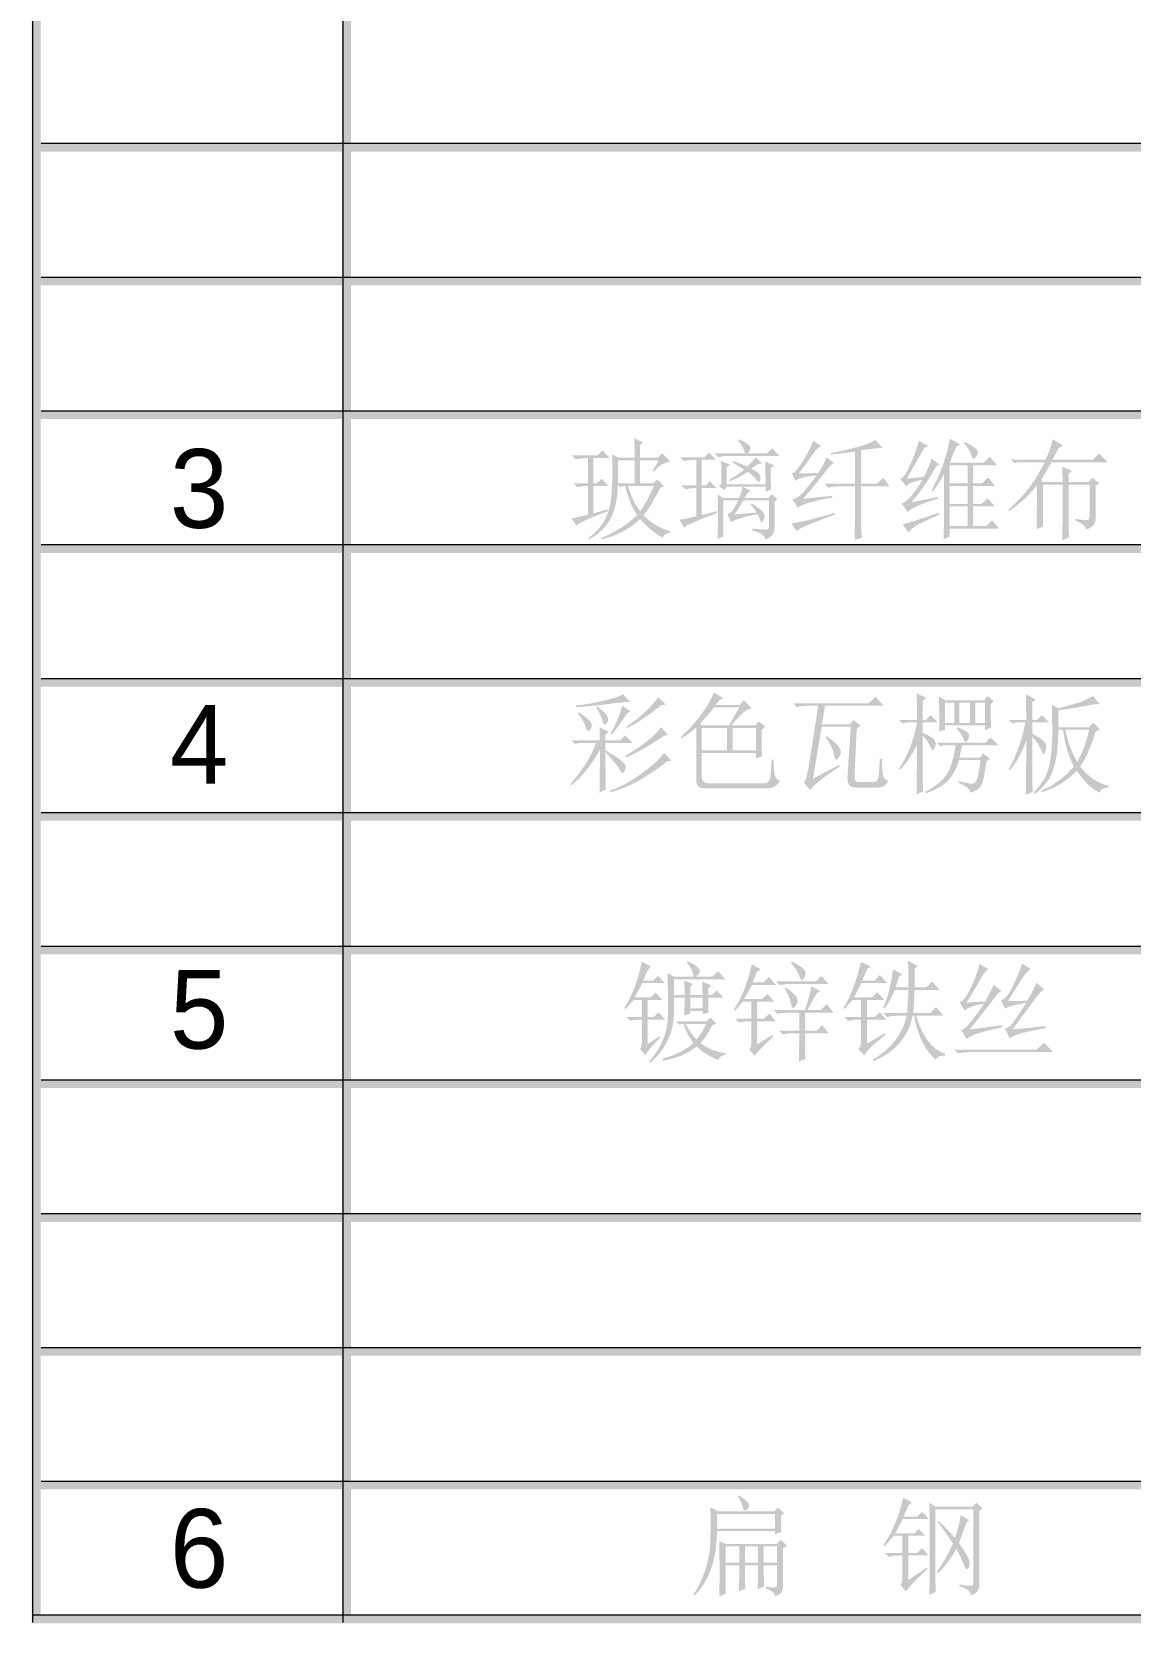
# Model space of a CAD drawing. Header units: millimetres. Extents: x 0 to 169, y 13 to 258.
# Drawn here: x 0 to 42.4, y 12.7 to 74.1 of the extents above; entities that cross this region are included whole.
import ezdxf

# ---------------------------------------------------------------- set-up
doc = ezdxf.new("R2010")
doc.units = ezdxf.units.MM

msp = doc.modelspace()

# ---------------------------------------------------------------- hatches: boundary and pattern name
h = msp.add_hatch(color=0)
h.dxf.hatch_style = 2
h.paths.add_polyline_path([(0, 12.706615), (0.338667, 12.706615), (0.338667, 258.105892), (0, 258.105892)])
h = msp.add_hatch(color=0)
h.dxf.hatch_style = 2
h.paths.add_polyline_path([(0, 12.706615), (0.338667, 12.706615), (0.338667, 214.491976), (0, 214.491976)])
h = msp.add_hatch(color=0)
h.dxf.hatch_style = 2
h.paths.add_polyline_path([(11.9888, 12.706615), (12.327467, 12.706615), (12.327467, 214.153309), (11.9888, 214.153309)])
h = msp.add_hatch(color=0)
h.dxf.hatch_style = 2
h.paths.add_polyline_path([(0.338667, 69.525003), (168.994667, 69.525003), (168.994667, 69.863677), (0.338667, 69.863677)])
h = msp.add_hatch(color=0)
h.dxf.hatch_style = 2
h.paths.add_polyline_path([(0.338667, 64.360337), (168.994667, 64.360337), (168.994667, 64.698989), (0.338667, 64.698989)])
h = msp.add_hatch(color=0)
h.dxf.hatch_style = 2
h.paths.add_polyline_path([(0.338667, 59.19567), (168.994667, 59.19567), (168.994667, 59.534344), (0.338667, 59.534344)])
h = msp.add_hatch(color=0)
h.paths.add_polyline_path([(21.499821, 54.598535), (21.722116, 54.778369), (21.909788, 54.970605), (22.063353, 55.175244), (22.183328, 55.392285), (22.275312, 55.632149), (22.344559, 55.905604), (22.391067, 56.213165), (22.414839, 56.555349), (22.425088, 56.905629), (22.430686, 57.236789), (22.431117, 57.548312), (22.425863, 57.839681), (22.657373, 57.707389), (23.285759, 57.707389), (23.284725, 57.958536), (23.281625, 58.166276), (23.276457, 58.330607), (23.269222, 58.45153), (23.616488, 58.302701), (23.500733, 58.186946), (23.500733, 57.707389), (24.178727, 57.707389), (24.360628, 57.872753), (24.658285, 57.558561), (24.377165, 57.464854), (24.305851, 57.42446), (24.224203, 57.360812), (24.132219, 57.273393), (24.029899, 57.161686), (23.98029, 57.194759), (24.228337, 57.60817), (23.500733, 57.60817), (23.500733, 56.715201), (24.013363, 56.715201), (24.162191, 56.86403), (24.426774, 56.599446), (24.277946, 56.5333), (24.095012, 56.188102), (23.926546, 55.896647), (23.772551, 55.658935), (23.633024, 55.474967), (23.884172, 55.256892), (24.14152, 55.082226), (24.40507, 54.950968), (24.674821, 54.863118), (24.674821, 54.813509), (24.574569, 54.794905), (24.488786, 54.755631), (24.417473, 54.695686), (24.360628, 54.615071), (24.114649, 54.777335), (23.889339, 54.949934), (23.684701, 55.132869), (23.500733, 55.326139), (23.172071, 55.060522), (22.81447, 54.842447), (22.42793, 54.671915), (22.012451, 54.548925), (21.995915, 54.598535), (22.411393, 54.790771), (22.781397, 55.003678), (23.105925, 55.237255), (23.384977, 55.491503), (23.250619, 55.70441), (23.128662, 55.962793), (23.019108, 56.26665), (22.921957, 56.615983), (22.855811, 56.615983), (22.740056, 56.566373), (22.640837, 56.665592), (22.618185, 56.294555), (22.567112, 55.958658), (22.488133, 55.657902), (22.381766, 55.392285), (22.239053, 55.15354), (22.050347, 54.933398), (21.815134, 54.73186), (21.532894, 54.548925)])
h.paths.add_polyline_path([(22.640837, 57.60817), (22.640837, 56.715201), (23.285759, 56.715201), (23.285759, 57.60817)])
h.paths.add_polyline_path([(23.500733, 55.640332), (23.633024, 55.831534), (23.765316, 56.057877), (23.897608, 56.31936), (24.029899, 56.615983), (23.021175, 56.615983), (23.131763, 56.306958), (23.248552, 56.041341), (23.371542, 55.819132)])
h.paths.add_polyline_path([(20.854899, 55.359212), (20.98099, 55.387117), (21.127751, 55.421224), (21.295183, 55.461531), (21.483285, 55.50804), (21.483285, 56.615983), (21.466748, 56.615983), (21.260043, 56.60358), (21.069873, 56.566373), (20.921045, 56.715201), (21.483285, 56.715201), (21.483285, 57.690852), (21.417139, 57.690852), (21.210433, 57.67845), (21.020264, 57.641243), (20.871436, 57.790071), (21.847087, 57.790071), (22.045524, 57.988509), (22.326644, 57.690852), (21.698259, 57.690852), (21.698259, 56.715201), (21.83055, 56.715201), (22.012451, 56.897102), (22.277035, 56.615983), (21.698259, 56.615983), (21.698259, 55.557649), (22.243962, 55.706477), (22.260498, 55.640332), (22.00625, 55.54473), (21.780941, 55.456363), (21.584571, 55.375231), (21.417139, 55.301334), (21.278646, 55.234672), (21.169092, 55.175244), (21.088477, 55.123051), (21.0368, 55.078092)])
h = msp.add_hatch(color=0)
h.paths.add_polyline_path([(25.881983, 55.491503), (26.460759, 55.640332), (26.477295, 55.574186), (25.894385, 55.346809), (25.303207, 55.094628), (25.203988, 54.99541), (25.022087, 55.309602), (25.381755, 55.375748), (25.667009, 55.441894), (25.667009, 56.5333), (25.650472, 56.5333), (25.443766, 56.520898), (25.253597, 56.483691), (25.104769, 56.632519), (25.667009, 56.632519), (25.667009, 57.624707), (25.584326, 57.624707), (25.377621, 57.612304), (25.187451, 57.575097), (25.038623, 57.723925), (25.981201, 57.723925), (26.163102, 57.905826), (26.427686, 57.624707), (25.881983, 57.624707), (25.881983, 56.632519), (26.030811, 56.632519), (26.196175, 56.797884), (26.444222, 56.5333), (25.881983, 56.5333)])
h.paths.add_polyline_path([(26.378076, 57.872753), (27.552165, 57.872753), (27.515991, 57.99781), (27.45708, 58.124934), (27.375432, 58.254126), (27.271045, 58.385384), (27.304118, 58.418457), (27.445798, 58.355411), (27.556988, 58.298567), (27.638206, 58.247924), (27.689969, 58.203483), (27.747157, 58.129069), (27.767139, 58.071191), (27.7382, 57.971972), (27.651384, 57.872753), (28.395524, 57.872753), (28.610498, 58.071191), (28.875082, 57.773535), (26.92378, 57.773535), (26.717074, 57.761132), (26.526905, 57.723925)])
h.paths.add_polyline_path([(27.138753, 55.50804), (27.998649, 55.590722), (27.899431, 55.735416), (27.767139, 55.904915), (27.816748, 55.937988), (27.980046, 55.830501), (28.106136, 55.73955), (28.19502, 55.665136), (28.246696, 55.607259), (28.296306, 55.516308), (28.312842, 55.441894), (28.30044, 55.359901), (28.263233, 55.282042), (28.221891, 55.227609), (28.197087, 55.210384), (28.168148, 55.22692), (28.147477, 55.27653), (28.031722, 55.524576), (27.831476, 55.483494), (27.652417, 55.442928), (27.494546, 55.402878), (27.357862, 55.363346), (27.242365, 55.32433), (27.148055, 55.285831), (27.074933, 55.247849), (27.022998, 55.210384), (26.87417, 55.50804), (27.039535, 55.629307), (27.086044, 55.683998), (27.142888, 55.773312), (27.210067, 55.896733), (27.287582, 56.053743), (26.708806, 56.053743), (26.708806, 54.664681), (26.493832, 54.565462), (26.506234, 55.06569), (26.510368, 55.541113), (26.509335, 55.761254), (26.506234, 55.958658), (26.501066, 56.133325), (26.493832, 56.285253), (26.708806, 56.152962), (27.320655, 56.152962), (27.415739, 56.384472), (27.469483, 56.58291), (26.857634, 56.58291), (26.741878, 56.450618), (26.543441, 56.615983), (26.64266, 56.698665), (26.641626, 57.001489), (26.638526, 57.248502), (26.633358, 57.439705), (26.626123, 57.575097), (26.973389, 57.442806), (26.841097, 57.32705), (26.841097, 56.682128), (28.345915, 56.682128), (28.344881, 56.978751), (28.341781, 57.223697), (28.336613, 57.416967), (28.329378, 57.558561), (28.676644, 57.409733), (28.544352, 57.293977), (28.545386, 57.026294), (28.548487, 56.802018), (28.553654, 56.62115), (28.560889, 56.483691), (28.345915, 56.384472), (28.345915, 56.58291), (27.469483, 56.58291), (27.783675, 56.417545), (27.651384, 56.351399), (27.535628, 56.152962), (28.46167, 56.152962), (28.577425, 56.30179), (28.808936, 56.103352), (28.693181, 56.004134), (28.693181, 54.978873), (28.671476, 54.84038), (28.606364, 54.722558), (28.497844, 54.625406), (28.345915, 54.548925), (28.295272, 54.663647), (28.192953, 54.759765), (28.038957, 54.83728), (27.833285, 54.896191), (27.833285, 54.962337), (28.04111, 54.947867), (28.20191, 54.937532), (28.316201, 54.931331), (28.3845, 54.929264), (28.424721, 54.937532), (28.454091, 54.962337), (28.472092, 55.003678), (28.478207, 55.061556), (28.478207, 56.053743), (27.486019, 56.053743), (27.31652, 55.751953)])
h.paths.add_polyline_path([(28.081332, 57.475878), (27.94904, 57.393196), (27.783675, 57.277441), (27.953174, 57.195448), (28.064795, 57.117589), (28.126807, 57.038351), (28.147477, 56.946712), (28.130941, 56.819932), (28.114405, 56.777902), (28.097868, 56.764811), (28.044125, 56.789615), (27.982113, 56.86403), (27.837419, 57.021126), (27.66792, 57.161686), (27.475684, 57.045931), (27.29585, 56.946712), (27.128418, 56.86403), (26.973389, 56.797884), (26.940316, 56.847493), (27.258643, 57.045931), (27.519092, 57.244368), (27.072608, 57.525488), (27.105681, 57.575097), (27.395069, 57.463476), (27.634847, 57.360123), (27.800212, 57.51722), (27.965576, 57.723925), (28.213623, 57.475878)])
h = msp.add_hatch(color=0)
h.paths.add_polyline_path([(32.595785, 58.385384), (32.860368, 58.087727), (32.707406, 58.079459), (32.513102, 58.054655), (32.033545, 57.988509), (32.033545, 56.698665), (32.645394, 56.698665), (32.893441, 56.930175), (33.141488, 56.599446), (32.033545, 56.599446), (32.033545, 55.160774), (32.041813, 54.87552), (32.066618, 54.615071), (31.785498, 54.532389), (31.789374, 54.680442), (31.792733, 54.860017), (31.795575, 55.071116), (31.797901, 55.313737), (31.799709, 55.58788), (31.801001, 55.893546), (31.801776, 56.230735), (31.802035, 56.599446), (31.173649, 56.599446), (30.966944, 56.587044), (30.776774, 56.549837), (30.627946, 56.698665), (31.802035, 56.698665), (31.802035, 57.938899), (31.60153, 57.913061), (31.380355, 57.885156), (31.138509, 57.855183), (30.875993, 57.823144), (30.875993, 57.88929), (31.40516, 57.989198), (31.934326, 58.126312), (32.174105, 58.201674), (32.364274, 58.270317), (32.504834, 58.331726)])
h.paths.add_polyline_path([(29.635759, 57.09554), (30.379899, 57.112076), (30.570069, 57.418001), (30.710628, 57.707389), (30.991748, 57.508951), (30.919401, 57.460376), (30.834652, 57.380794), (30.7375, 57.270206), (30.627946, 57.128613), (30.483252, 56.941544), (30.297217, 56.711067), (30.069841, 56.437182), (29.801123, 56.119889), (30.113249, 56.151928), (30.404704, 56.181901), (30.675488, 56.209806), (30.925602, 56.235644), (30.925602, 56.169498), (30.49152, 56.083371), (30.115316, 55.993109), (29.952018, 55.945481), (29.809391, 55.893202), (29.687435, 55.835755), (29.586149, 55.772623), (29.387712, 56.103352), (29.485983, 56.13031), (29.582704, 56.178456), (29.678392, 56.248305), (29.773563, 56.340375), (29.878896, 56.460178), (30.004384, 56.612538), (30.149509, 56.796936), (30.313753, 57.012858), (30.123584, 57.000455), (29.883806, 56.963248), (29.656429, 56.901237), (29.503467, 56.81442), (29.354639, 57.09554), (29.43112, 57.124565), (29.528272, 57.211984), (29.646094, 57.358315), (29.784587, 57.564073), (29.921013, 57.791363), (30.032634, 58.0016), (30.11945, 58.194267), (30.181462, 58.368847), (30.495655, 58.153873), (30.419173, 58.114599), (30.338558, 58.046386), (30.253809, 57.949235), (30.164925, 57.823144), (30.057438, 57.672249), (29.933415, 57.500683), (29.792855, 57.308447)])
h.paths.add_polyline_path([(29.354639, 55.160774), (29.999561, 55.293066), (30.186629, 55.341642), (30.417106, 55.404687), (30.690991, 55.482202), (31.008285, 55.574186), (31.024821, 55.50804), (30.503923, 55.313737), (30.032634, 55.127701), (29.83523, 55.042952), (29.689502, 54.970605), (29.595451, 54.91066), (29.553076, 54.863118)])
h = msp.add_hatch(color=0)
h.paths.add_polyline_path([(33.984847, 55.987597), (34.50988, 56.086816), (34.993571, 56.186035), (35.010108, 56.119889), (34.638037, 56.008268), (34.282503, 55.871842), (34.124374, 55.799495), (33.99725, 55.731282), (33.901131, 55.667203), (33.836019, 55.607259), (33.604509, 55.937988), (33.66764, 55.958658), (33.741623, 56.004134), (33.826976, 56.074414), (33.924214, 56.169498), (34.032648, 56.293522), (34.150901, 56.450618), (34.278455, 56.640787), (34.414795, 56.86403), (34.084066, 56.781347), (33.914567, 56.711067), (33.769873, 56.599446), (33.554899, 56.897102), (33.641716, 56.944731), (33.7368, 57.054888), (33.840153, 57.22809), (33.951774, 57.464854), (34.058228, 57.722117), (34.146078, 57.956125), (34.215324, 58.166362), (34.265967, 58.352311), (34.629769, 58.153873), (34.480941, 58.087727), (34.35175, 57.858284), (34.195687, 57.583365), (34.012752, 57.262972), (33.802946, 56.897102), (34.464405, 56.963248), (34.563623, 57.16892), (34.646306, 57.355989), (34.712451, 57.524454), (34.762061, 57.674316), (35.059717, 57.442806), (34.943962, 57.37666), (34.710384, 56.979785), (34.472673, 56.615983), (34.230827, 56.285253)])
h.paths.add_polyline_path([(33.637582, 55.127701), (33.715096, 55.148372), (33.815349, 55.177311), (33.938338, 55.214518), (34.084066, 55.259993), (34.261833, 55.316837), (34.480941, 55.388151), (34.74139, 55.473933), (35.043181, 55.574186), (35.059717, 55.50804), (34.64286, 55.317871), (34.288016, 55.144238), (34.141168, 55.062589), (34.022743, 54.983007), (33.932223, 54.905493), (33.869092, 54.830045)])
h.paths.add_polyline_path([(35.456592, 56.615983), (35.456592, 55.921451), (36.151123, 55.921451), (36.151123, 56.615983)])
h.paths.add_polyline_path([(35.456592, 55.822233), (35.456592, 55.061556), (36.151123, 55.061556), (36.151123, 55.822233)])
h.paths.add_polyline_path([(36.035368, 58.319238), (36.246294, 58.20977), (36.399859, 58.113221), (36.49658, 58.030108), (36.536974, 57.960948), (36.536974, 57.845193), (36.487365, 57.745974), (36.424664, 57.679139), (36.382634, 57.65778), (36.337158, 57.690852), (36.299951, 57.790071), (36.256543, 57.901692), (36.192464, 58.021582), (36.107715, 58.149739), (36.002295, 58.286165)])
h.paths.add_polyline_path([(35.225082, 54.548925), (35.228957, 54.682509), (35.232316, 54.868286), (35.235159, 55.106256), (35.237484, 55.396419), (35.239293, 55.738775), (35.240585, 56.133325), (35.24136, 56.580068), (35.241618, 57.079003), (35.165137, 56.93741), (35.067985, 56.777213), (34.950163, 56.598413), (34.81167, 56.401009), (34.762061, 56.434082), (35.005974, 56.926041), (35.208545, 57.442806), (35.365641, 57.955436), (35.473128, 58.434993), (35.853467, 58.220019), (35.721175, 58.137337), (35.673633, 58.023649), (35.613688, 57.881022), (35.541341, 57.709456), (35.456592, 57.508951), (36.779509, 57.508951), (37.011019, 57.740462), (37.292139, 57.409733), (36.366097, 57.409733), (36.366097, 56.715201), (36.713363, 56.715201), (36.944873, 56.946712), (37.209457, 56.615983), (36.366097, 56.615983), (36.366097, 55.921451), (36.696826, 55.921451), (36.928337, 56.136425), (37.209457, 55.822233), (36.366097, 55.822233), (36.366097, 55.061556), (36.862191, 55.061556), (37.093701, 55.293066), (37.374821, 54.962337), (35.456592, 54.962337), (35.456592, 54.664681)])
h.paths.add_polyline_path([(36.151123, 57.409733), (35.456592, 57.409733), (35.456592, 56.715201), (36.151123, 56.715201)])
h = msp.add_hatch(color=0)
h.dxf.hatch_style = 2
h.paths.add_polyline_path([(39.822217, 56.764811), (39.818083, 57.079003), (39.805681, 57.360123), (40.186019, 57.194759), (40.053727, 57.079003), (40.053727, 56.764811), (40.830941, 56.764811), (40.963233, 56.930175), (41.244352, 56.715201), (41.095524, 56.615983), (41.095524, 55.293066), (41.060384, 55.17111), (40.988037, 55.069824), (40.878483, 54.989209), (40.731722, 54.929264), (40.705884, 55.019181), (40.628369, 55.107031), (40.499178, 55.192814), (40.318311, 55.27653), (40.318311, 55.342675), (40.455856, 55.320971), (40.571181, 55.305468), (40.664801, 55.296167), (40.737234, 55.293066), (40.791925, 55.301334), (40.83163, 55.326139), (40.855832, 55.36748), (40.864014, 55.425358), (40.864014, 56.665592), (40.053727, 56.665592), (40.053727, 55.326139), (40.057862, 54.962337), (40.070264, 54.631608), (39.805681, 54.515852), (39.818083, 55.102897), (39.822217, 55.640332), (39.822217, 56.665592), (39.06154, 56.665592), (39.06154, 55.045019), (38.813493, 54.9458), (38.820728, 55.249658), (38.825895, 55.632063), (38.828996, 56.093017), (38.83003, 56.632519), (38.589217, 56.353466), (38.329802, 56.095084), (38.051782, 55.857373), (37.75516, 55.640332), (37.722087, 55.689941), (38.044634, 55.995865), (38.318088, 56.285253), (38.542967, 56.558105), (38.719786, 56.81442), (38.86026, 57.044897), (38.975413, 57.240234), (39.064727, 57.400431), (39.127686, 57.525488), (38.102425, 57.525488), (37.953597, 57.492415), (37.821306, 57.624707), (39.160759, 57.624707), (39.258944, 57.847949), (39.338526, 58.054655), (39.399504, 58.244824), (39.441878, 58.418457), (39.838753, 58.17041), (39.673389, 58.087727), (39.425342, 57.624707), (40.979769, 57.624707), (41.227816, 57.872753), (41.575082, 57.525488), (39.392269, 57.525488), (38.995394, 56.847493), (39.045003, 56.764811)])
h = msp.add_hatch(color=0)
h.dxf.hatch_style = 2
h.paths.add_polyline_path([(0.338667, 54.031003), (168.994667, 54.031003), (168.994667, 54.369677), (0.338667, 54.369677)])
h = msp.add_hatch(color=0)
h.dxf.hatch_style = 2
h.paths.add_polyline_path([(0.338667, 48.866337), (168.994667, 48.866337), (168.994667, 49.205011), (0.338667, 49.205011)])
h = msp.add_hatch(color=0)
h.paths.add_polyline_path([(21.020264, 48.143583), (21.219821, 48.16012), (21.455035, 48.193193), (21.726422, 48.242802), (22.0345, 48.308948), (22.330003, 48.381295), (22.562978, 48.449508), (22.732907, 48.513587), (22.839274, 48.573531), (23.103858, 48.275875), (23.068976, 48.2782), (23.013941, 48.276909), (22.938751, 48.271999), (22.843408, 48.263473), (22.727912, 48.251329), (22.592261, 48.235567), (22.436457, 48.216189), (22.260498, 48.193193), (21.903931, 48.148751), (21.578369, 48.114645), (21.283814, 48.090873), (21.020264, 48.077438)])
h.paths.add_polyline_path([(21.136019, 47.879), (21.299317, 47.764364), (21.425407, 47.668849), (21.514291, 47.592971), (21.565967, 47.537247), (21.615576, 47.449741), (21.632113, 47.36637), (21.623845, 47.309181), (21.59904, 47.23959), (21.557699, 47.181024), (21.499821, 47.151396), (21.467782, 47.157597), (21.437809, 47.192737), (21.409904, 47.256816), (21.384066, 47.349833), (21.341691, 47.45422), (21.280713, 47.568941), (21.201131, 47.693998), (21.102946, 47.829391)])
h.paths.add_polyline_path([(21.83055, 48.093974), (21.958794, 48.00621), (22.06275, 47.925164), (22.142934, 47.851353), (22.199865, 47.785293), (22.261876, 47.668849), (22.26601, 47.564807), (22.236383, 47.482125), (22.194352, 47.432516), (22.153011, 47.407711), (22.128207, 47.399443), (22.104435, 47.409778), (22.082731, 47.440784), (22.063094, 47.49246), (22.045524, 47.564807), (22.011418, 47.670227), (21.958708, 47.788049), (21.887394, 47.918274), (21.797477, 48.060901)])
h.paths.add_polyline_path([(22.806201, 48.127047), (23.120394, 47.912073), (22.988102, 47.829391), (22.827905, 47.58031), (22.678044, 47.362236), (22.538517, 47.175167), (22.409326, 47.019104), (22.359717, 47.052177), (22.504411, 47.320895), (22.640837, 47.630953), (22.700781, 47.785982), (22.748324, 47.920341), (22.783464, 48.034029)])
h.paths.add_polyline_path([(21.946306, 46.787594), (21.929769, 47.300224), (22.293571, 47.118323), (22.16128, 47.019104), (22.16128, 46.787594), (22.723519, 46.787594), (22.921957, 46.986031), (23.219613, 46.688375), (22.16128, 46.688375), (22.16128, 46.407255), (22.359803, 46.289519), (22.525771, 46.184702), (22.659699, 46.093321), (22.762104, 46.015892), (22.838585, 45.947679), (22.894396, 45.883601), (22.929536, 45.823656), (22.944005, 45.767845), (22.935737, 45.672072), (22.894396, 45.596969), (22.848232, 45.547359), (22.822738, 45.530823), (22.773128, 45.559762), (22.723519, 45.646578), (22.657373, 45.751998), (22.541618, 45.902893), (22.376253, 46.099264), (22.16128, 46.341109), (22.161538, 46.07265), (22.162313, 45.829513), (22.163605, 45.611697), (22.165414, 45.419202), (22.167739, 45.252029), (22.170581, 45.110177), (22.17394, 44.993646), (22.177816, 44.902437), (21.929769, 44.770146), (21.937004, 45.084339), (21.942171, 45.464677), (21.945272, 45.911161), (21.946306, 46.423792), (21.697225, 46.009347), (21.429541, 45.642444), (21.143254, 45.323084), (20.838363, 45.051266), (20.80529, 45.100875), (21.133952, 45.49775), (21.408871, 45.894625), (21.630046, 46.2915), (21.797477, 46.688375), (21.136019, 46.688375), (20.987191, 46.655302), (20.854899, 46.787594)])
h.paths.add_polyline_path([(24.426774, 46.308036), (24.707894, 46.01038), (24.54253, 45.977307), (24.386553, 45.851217), (24.183551, 45.704456), (23.93404, 45.537024), (23.638536, 45.348922), (23.31909, 45.164954), (22.99706, 45.009924), (22.671929, 44.883834), (22.343181, 44.786682), (22.343181, 44.852828), (22.64299, 44.968669), (22.94745, 45.1181), (23.257078, 45.301638), (23.572391, 45.519799), (23.864793, 45.746055), (24.105002, 45.953192), (24.292502, 46.140691)])
h.paths.add_polyline_path([(24.195264, 48.457776), (24.49292, 48.176656), (24.311019, 48.143583), (23.964442, 47.874866), (23.622, 47.630953), (23.29885, 47.424247), (23.004639, 47.267151), (22.971566, 47.31676), (23.373264, 47.606148), (23.721219, 47.912073), (23.872028, 48.064002), (24.00165, 48.205595), (24.109567, 48.336853)])
h.paths.add_polyline_path([(24.311019, 47.300224), (24.575602, 47.002568), (24.426774, 46.969495), (24.047125, 46.721448), (23.638536, 46.473401), (23.436912, 46.358679), (23.253375, 46.262561), (23.087407, 46.185047), (22.938493, 46.126135), (22.921957, 46.192281), (23.182406, 46.347397), (23.41805, 46.498895), (23.62889, 46.647292), (23.814925, 46.793106), (23.976156, 46.93358), (24.112582, 47.065268), (24.224203, 47.187655)])
h = msp.add_hatch(color=0)
h.paths.add_polyline_path([(27.072608, 47.267151), (27.072608, 46.407255), (27.982113, 46.407255), (27.982113, 47.267151)])
h.paths.add_polyline_path([(28.197087, 47.201005), (28.197087, 46.539547), (28.213623, 46.175745), (27.982113, 46.093063), (27.982113, 46.308036), (25.881983, 46.308036), (25.881983, 45.415068), (25.892318, 45.292078), (25.93986, 45.204228), (26.02461, 45.151518), (26.146566, 45.133948), (28.329378, 45.133948), (28.411027, 45.152638), (28.474072, 45.209051), (28.518514, 45.303705), (28.544352, 45.437116), (28.577425, 46.043453), (28.660108, 46.043453), (28.668376, 45.741663), (28.693181, 45.49775), (28.719019, 45.400598), (28.763461, 45.324117), (28.826506, 45.268307), (28.908155, 45.233167), (28.815137, 45.102942), (28.701449, 45.009924), (28.56709, 44.954114), (28.412061, 44.93551), (25.981201, 44.93551), (25.837541, 44.958248), (25.737289, 45.026461), (25.680445, 45.140149), (25.667009, 45.299312), (25.667009, 47.283687), (25.394157, 47.064579), (25.104769, 46.870276), (25.071696, 46.919885), (25.419651, 47.254749), (25.77174, 47.664026), (26.097646, 48.131181), (26.36154, 48.639677), (26.708806, 48.408167), (26.576514, 48.358557), (26.411149, 48.16012), (27.353727, 48.16012), (27.502556, 48.342021), (27.816748, 48.027828), (27.659652, 47.978219), (27.486019, 47.862464), (27.388867, 47.775647), (27.279313, 47.664026), (27.157357, 47.5276), (27.022998, 47.36637), (27.94904, 47.36637), (28.081332, 47.531734), (28.345915, 47.31676)])
h.paths.add_polyline_path([(26.36154, 48.060901), (26.076286, 47.721904), (25.815837, 47.432516), (25.898519, 47.36637), (26.92378, 47.36637), (27.337191, 48.060901)])
h.paths.add_polyline_path([(25.881983, 47.267151), (25.881983, 46.407255), (26.857634, 46.407255), (26.857634, 47.267151)])
h = msp.add_hatch(color=0)
h.paths.add_polyline_path([(36.44878, 48.242802), (36.44878, 47.465589), (36.829118, 47.465589), (36.829118, 48.242802)])
h.paths.add_polyline_path([(37.044092, 48.193193), (37.045126, 47.857296), (37.048226, 47.593746), (37.053394, 47.402543), (37.060628, 47.283687), (36.829118, 47.184469), (36.829118, 47.36637), (35.274691, 47.36637), (35.274691, 47.201005), (35.043181, 47.134859), (35.050415, 47.243466), (35.055583, 47.371193), (35.058683, 47.518557), (35.059717, 47.686075), (35.055583, 48.065724), (35.043181, 48.490849), (35.274691, 48.342021), (36.796045, 48.342021), (36.9118, 48.507385), (37.159847, 48.308948)])
h.paths.add_polyline_path([(35.274691, 48.242802), (35.274691, 47.465589), (35.638493, 47.465589), (35.638493, 48.242802)])
h.paths.add_polyline_path([(35.836931, 48.242802), (35.836931, 47.465589), (36.250342, 47.465589), (36.250342, 48.242802)])
h.paths.add_polyline_path([(35.721175, 47.250615), (35.754248, 47.300224), (35.903076, 47.237265), (36.018832, 47.181024), (36.101514, 47.132017), (36.151123, 47.090762), (36.200733, 47.019793), (36.217269, 46.952958), (36.201422, 46.882678), (36.156635, 46.80413), (36.106337, 46.742118), (36.068441, 46.721448), (36.035368, 46.750387), (36.002295, 46.837203), (35.898942, 47.039775)])
h.paths.add_polyline_path([(34.960498, 46.704911), (36.845655, 46.704911), (37.044092, 46.903349), (37.341748, 46.605693), (35.936149, 46.605693), (35.88654, 46.353512), (35.836931, 46.126135), (36.630681, 46.126135), (36.746436, 46.2915), (37.011019, 46.076526), (36.878727, 45.977307), (36.831185, 45.663287), (36.787777, 45.416446), (36.748503, 45.237818), (36.713363, 45.128436), (36.635504, 44.99201), (36.536974, 44.896925), (36.412262, 44.827334), (36.250342, 44.770146), (36.228638, 44.868331), (36.146989, 44.964449), (36.005396, 45.0585), (35.803858, 45.150484), (35.803858, 45.21663), (35.984811, 45.173222), (36.131142, 45.142216), (36.243366, 45.123613), (36.322, 45.117411), (36.380825, 45.12878), (36.432932, 45.162887), (36.477804, 45.219731), (36.514925, 45.299312), (36.547998, 45.413001), (36.581071, 45.572164), (36.614144, 45.776803), (36.647217, 46.026917), (35.820394, 46.026917), (35.735731, 45.776889), (35.630914, 45.556317), (35.50646, 45.365717), (35.362885, 45.205606), (35.197435, 45.071419), (35.006663, 44.950669), (34.790052, 44.844388), (34.547087, 44.753609), (34.514014, 44.803219), (34.741476, 44.926209), (34.944651, 45.063668), (35.124054, 45.215597), (35.280203, 45.381995), (35.414476, 45.588701), (35.527561, 45.861552), (35.618942, 46.200549), (35.688102, 46.605693), (35.241618, 46.605693), (35.09279, 46.57262)])
h.paths.add_polyline_path([(34.414795, 45.630042), (34.415829, 45.492582), (34.418929, 45.311715), (34.424097, 45.087439), (34.431332, 44.819755), (34.183285, 44.704), (34.199821, 46.638766), (34.072697, 46.37935), (33.922836, 46.13027), (33.750236, 45.891524), (33.554899, 45.663115), (33.50529, 45.696187), (33.734733, 46.08066), (33.92697, 46.506474), (34.081999, 46.973629), (34.199821, 47.482125), (33.78641, 47.482125), (33.637582, 47.449052), (33.50529, 47.581344), (34.199821, 47.581344), (34.195687, 48.060901), (34.183285, 48.606604), (34.563623, 48.424703), (34.414795, 48.308948), (34.414795, 47.581344), (34.547087, 47.581344), (34.728988, 47.763245), (35.010108, 47.482125), (34.414795, 47.482125), (34.414795, 47.08525), (34.558456, 47.021171), (34.675244, 46.961227), (34.765161, 46.905416), (34.828207, 46.85374), (34.902621, 46.758655), (34.927425, 46.671839), (34.915023, 46.597424), (34.877816, 46.506474), (34.836475, 46.43206), (34.81167, 46.407255), (34.785832, 46.41759), (34.757927, 46.448596), (34.727954, 46.500273), (34.695915, 46.57262), (34.576026, 46.791728), (34.414795, 46.986031)])
h = msp.add_hatch(color=0)
h.paths.add_polyline_path([(41.095524, 47.118323), (40.952897, 46.693543), (40.806136, 46.328707), (40.655241, 46.023816), (40.500212, 45.77887), (40.742058, 45.509119), (41.004574, 45.295178), (41.287761, 45.137049), (41.591618, 45.034729), (41.591618, 44.968583), (41.458293, 44.94998), (41.355974, 44.910706), (41.28466, 44.850761), (41.244352, 44.770146), (41.015943, 44.909672), (40.793734, 45.096741), (40.577726, 45.331352), (40.36792, 45.613505), (40.079566, 45.344788), (39.760205, 45.117411), (39.409839, 44.931376), (39.028467, 44.786682), (38.995394, 44.836292), (39.371599, 45.031629), (39.706462, 45.253837), (39.999984, 45.502918), (40.252165, 45.77887), (40.108504, 46.097197), (39.991716, 46.440328), (39.901799, 46.808264), (39.838753, 47.201005), (39.656852, 47.201005), (39.64445, 46.775191), (39.607243, 46.324573), (39.528695, 45.882223), (39.392269, 45.481214), (39.290983, 45.292078), (39.15249, 45.105009), (38.976791, 44.920007), (38.763884, 44.737073), (38.714274, 44.786682), (38.931315, 45.030681), (39.102881, 45.283465), (39.228972, 45.545551), (39.309587, 45.817455), (39.396403, 46.379694), (39.425342, 46.95847), (39.408806, 48.16012), (39.656852, 48.027828), (40.002137, 48.119898), (40.277659, 48.198016), (40.483934, 48.262698), (40.621479, 48.31446), (40.819228, 48.408856), (40.996306, 48.507385), (41.244352, 48.193193), (41.016976, 48.176656), (40.731722, 48.127047), (40.540519, 48.090873), (40.29764, 48.048499), (40.003085, 47.999923), (39.656852, 47.945146), (39.656852, 47.300224), (40.847477, 47.300224), (41.012842, 47.465589), (41.260889, 47.217542)])
h.paths.add_polyline_path([(39.921436, 47.201005), (40.006185, 46.85684), (40.111605, 46.535413), (40.237696, 46.236723), (40.384457, 45.960771), (40.525016, 46.224321), (40.64904, 46.518876), (40.756527, 46.844438), (40.847477, 47.201005)])
h.paths.add_polyline_path([(38.648128, 46.952958), (38.648387, 46.525077), (38.649162, 46.142672), (38.650454, 45.805742), (38.652263, 45.514286), (38.654588, 45.268307), (38.65743, 45.067802), (38.660789, 44.912773), (38.664665, 44.803219), (38.400082, 44.687464), (38.407316, 45.096741), (38.412484, 45.580432), (38.415585, 46.138538), (38.416618, 46.771057), (38.290528, 46.451697), (38.143766, 46.155074), (37.976335, 45.881189), (37.788233, 45.630042), (37.738623, 45.663115), (37.946363, 46.074459), (38.123096, 46.514742), (38.268823, 46.983964), (38.383545, 47.482125), (38.003207, 47.482125), (37.870915, 47.449052), (37.738623, 47.581344), (38.416618, 47.581344), (38.415585, 47.866598), (38.412484, 48.127047), (38.407316, 48.362691), (38.400082, 48.573531), (38.78042, 48.375094), (38.648128, 48.259339), (38.648128, 47.581344), (38.846566, 47.581344), (39.028467, 47.763245), (39.309587, 47.482125), (38.648128, 47.482125), (38.648128, 47.052177), (38.819694, 46.951925), (38.954053, 46.866142), (39.051205, 46.794828), (39.111149, 46.737984), (39.173161, 46.638766), (39.193832, 46.539547), (39.182118, 46.45273), (39.149734, 46.357646), (39.115972, 46.283232), (39.094613, 46.258427), (39.069808, 46.268762), (39.045003, 46.299768), (39.020199, 46.351445), (38.995394, 46.423792), (38.858968, 46.680107)])
h = msp.add_hatch(color=0)
h.paths.add_polyline_path([(30.694092, 46.952958), (30.846021, 46.849692), (30.971078, 46.75521), (31.069263, 46.67003), (31.140576, 46.594668), (31.227393, 46.461688), (31.256332, 46.341109), (31.23635, 46.241891), (31.179161, 46.142672), (31.120595, 46.068258), (31.090967, 46.043453), (31.059961, 46.055855), (31.033089, 46.093063), (31.010352, 46.155074), (30.991748, 46.241891), (30.952474, 46.389685), (30.884261, 46.551949), (30.78711, 46.728683), (30.661019, 46.919885)])
h.paths.add_polyline_path([(29.81766, 45.183557), (29.85702, 45.214563), (29.892763, 45.274508), (29.925405, 45.363391), (29.955464, 45.481214), (29.974831, 45.580432), (30.003953, 45.745797), (30.042764, 45.977307), (30.0912, 46.274964), (30.149196, 46.638766), (30.216688, 47.068714), (30.29361, 47.564807), (30.379899, 48.127047), (29.949951, 48.127047), (29.743246, 48.114645), (29.553076, 48.077438), (29.404248, 48.226266), (32.331201, 48.226266), (32.595785, 48.474312), (32.909977, 48.127047), (30.644483, 48.127047), (30.528727, 47.415979), (31.603597, 47.415979), (31.752425, 47.581344), (32.017009, 47.349833), (31.868181, 47.234078), (31.852419, 46.892239), (31.838208, 46.586056), (31.825547, 46.31553), (31.814437, 46.08066), (31.804877, 45.881448), (31.796867, 45.717892), (31.790408, 45.589992), (31.785498, 45.49775), (31.782398, 45.360291), (31.806169, 45.262105), (31.856812, 45.203194), (31.934326, 45.183557), (32.579248, 45.183557), (32.631011, 45.212496), (32.670888, 45.26624), (32.699396, 45.344788), (32.717052, 45.448141), (32.729368, 45.574231), (32.741168, 45.720992), (32.751934, 45.888424), (32.761149, 46.076526), (32.843832, 46.076526), (32.845985, 45.86982), (32.852789, 45.696188), (32.864761, 45.555628), (32.882417, 45.448141), (32.911269, 45.366492), (32.956142, 45.303447), (33.016517, 45.259005), (33.091878, 45.233167), (33.025733, 45.123613), (32.94305, 45.042997), (32.843832, 44.991321), (32.728076, 44.968583), (31.785498, 44.968583), (31.656393, 45.000623), (31.567079, 45.080204), (31.518073, 45.207328), (31.509891, 45.381995), (31.517373, 45.499042), (31.527374, 45.651746), (31.539831, 45.840106), (31.554677, 46.064124), (31.571849, 46.323798), (31.591281, 46.619129), (31.61291, 46.950116), (31.63667, 47.31676), (30.512191, 47.31676), (30.181462, 45.315849), (31.190186, 45.845016), (31.239795, 45.795406), (31.011644, 45.647095), (30.806747, 45.508085), (30.625104, 45.378377), (30.466716, 45.257971), (30.331582, 45.146867), (30.219702, 45.045064), (30.131077, 44.952564), (30.065707, 44.869365)])
h = msp.add_hatch(color=0)
h.dxf.hatch_style = 2
h.paths.add_polyline_path([(0.338667, 43.694615), (168.994667, 43.694615), (168.994667, 44.033288), (0.338667, 44.033288)])
h = msp.add_hatch(color=0)
h.dxf.hatch_style = 2
h.paths.add_polyline_path([(0.338667, 38.529948), (168.994667, 38.529948), (168.994667, 38.8686), (0.338667, 38.8686)])
h = msp.add_hatch(color=0)
h.paths.add_polyline_path([(25.435498, 36.855135), (25.435498, 36.441724), (25.915056, 36.441724), (25.915056, 36.855135)])
h.paths.add_polyline_path([(25.551253, 35.102271), (25.332145, 35.457805), (25.170915, 35.862948), (25.022087, 35.813339), (24.889795, 35.94563), (26.063884, 35.94563), (26.212712, 36.094458), (26.444222, 35.862948), (26.278858, 35.780266), (26.170337, 35.57666), (26.05975, 35.395793), (25.947095, 35.237663), (25.832373, 35.102271), (26.04218, 34.959644), (26.274724, 34.845956), (26.530005, 34.761206), (26.808024, 34.705396), (26.808024, 34.655786), (26.708806, 34.630982), (26.626123, 34.589641), (26.559977, 34.531763), (26.510368, 34.457349), (26.266455, 34.563802), (26.047347, 34.684725), (25.853044, 34.820118), (25.683545, 34.969979), (25.403459, 34.774642), (25.092367, 34.618579), (24.750269, 34.501791), (24.377165, 34.424276), (24.360628, 34.490422), (24.745101, 34.62168), (25.071696, 34.767408), (25.340414, 34.927604)])
h.paths.add_polyline_path([(25.253597, 35.846411), (25.452035, 35.511548), (25.683545, 35.234563), (25.881983, 35.519816), (26.047347, 35.846411)])
h.paths.add_polyline_path([(23.847998, 34.391203), (24.01853, 34.593516), (24.166325, 34.803581), (24.291382, 35.021397), (24.393701, 35.246965), (24.473283, 35.480284), (24.530127, 35.721354), (24.564234, 35.970177), (24.575602, 36.22675), (24.575344, 36.501152), (24.574569, 36.75385), (24.573277, 36.984843), (24.571468, 37.194133), (24.569143, 37.381718), (24.566301, 37.5476), (24.562942, 37.691777), (24.559066, 37.81425), (24.807113, 37.665422), (25.56779, 37.665422), (25.53954, 37.798403), (25.49062, 37.935517), (25.415517, 38.075388), (25.303207, 38.211125), (25.33628, 38.260734), (25.471758, 38.196656), (25.580881, 38.136711), (25.664166, 38.0809), (25.72213, 38.029224), (25.791721, 37.942408), (25.815837, 37.880396), (25.77863, 37.777043), (25.667009, 37.665422), (26.295394, 37.665422), (26.510368, 37.880396), (26.791488, 37.566203), (24.807113, 37.566203), (24.807113, 36.954354), (25.220524, 36.954354), (25.21639, 37.260279), (25.203988, 37.516594), (25.534717, 37.384302), (25.435498, 37.268547), (25.435498, 36.954354), (25.915056, 36.954354), (25.898519, 37.483521), (26.245785, 37.334693), (26.13003, 37.218938), (26.13003, 36.954354), (26.278858, 36.954354), (26.460759, 37.136255), (26.725342, 36.855135), (26.13003, 36.855135), (26.131063, 36.671167), (26.134164, 36.516138), (26.139331, 36.390048), (26.146566, 36.292896), (25.915056, 36.210214), (25.915056, 36.342505), (25.435498, 36.342505), (25.435498, 36.243286), (25.203988, 36.160604), (25.21639, 36.532674), (25.220524, 36.855135), (24.807113, 36.855135), (24.807113, 36.276359), (24.79316, 36.004025), (24.751302, 35.740992), (24.681539, 35.48726), (24.583871, 35.242831), (24.458297, 35.007703), (24.304818, 34.781877), (24.123434, 34.565353), (23.914144, 34.35813)])
h.paths.add_polyline_path([(23.798389, 35.069198), (24.244873, 35.366854), (24.277946, 35.317245), (24.086743, 35.119841), (23.926546, 34.94104), (23.797355, 34.780843), (23.69917, 34.63925), (23.500733, 34.87076), (23.550342, 34.974113), (23.566878, 35.118807), (23.566878, 36.011776), (23.517269, 36.011776), (23.310563, 35.999374), (23.120394, 35.962167), (22.971566, 36.110995), (23.566878, 36.110995), (23.566878, 36.772453), (23.252686, 36.772453), (23.103858, 36.602954), (22.921957, 36.425187), (22.888884, 36.45826), (23.09869, 36.817928), (23.281625, 37.235474), (23.437687, 37.710897), (23.566878, 38.244198), (23.914144, 38.062297), (23.823194, 37.951365), (23.74878, 37.819762), (23.616488, 37.516594), (24.013363, 37.516594), (24.195264, 37.698495), (24.459847, 37.417375), (23.583415, 37.417375), (23.426319, 37.115585), (23.285759, 36.871672), (23.914144, 36.871672), (24.096045, 37.053573), (24.360628, 36.772453), (23.798389, 36.772453), (23.798389, 36.110995), (24.029899, 36.110995), (24.2118, 36.292896), (24.476384, 36.011776), (23.798389, 36.011776)])
h = msp.add_hatch(color=0)
h.paths.add_polyline_path([(28.74279, 37.483521), (30.280681, 37.483521), (30.495655, 37.698495), (30.776774, 37.384302), (29.222347, 37.384302), (29.065251, 37.3719), (28.891618, 37.334693)])
h.paths.add_polyline_path([(29.139665, 37.25201), (29.294694, 37.130054), (29.412516, 37.028768), (29.493132, 36.948153), (29.53654, 36.888208), (29.573747, 36.797258), (29.586149, 36.722844), (29.566168, 36.627759), (29.508979, 36.540943), (29.450413, 36.478931), (29.420785, 36.45826), (29.389779, 36.470663), (29.362907, 36.50787), (29.340169, 36.569882), (29.321566, 36.656698), (29.238884, 36.929549), (29.090056, 37.218938)])
h.paths.add_polyline_path([(29.371175, 38.244198), (29.548942, 38.15118), (29.685368, 38.070565), (29.780453, 38.002352), (29.834196, 37.946542), (29.883806, 37.859725), (29.900342, 37.797714), (29.883806, 37.711586), (29.834196, 37.621325), (29.780453, 37.55449), (29.751514, 37.53313), (29.701905, 37.570337), (29.652295, 37.681958), (29.60682, 37.795646), (29.53654, 37.921737), (29.441455, 38.06023), (29.321566, 38.211125)])
h.paths.add_polyline_path([(28.660108, 36.375578), (29.867269, 36.375578), (29.950985, 36.631893), (30.020231, 36.871672), (30.075008, 37.094914), (30.115316, 37.30162), (30.462582, 37.103182), (30.33029, 37.037036), (30.131852, 36.689771), (29.966488, 36.375578), (30.479118, 36.375578), (30.710628, 36.607089), (30.975212, 36.276359), (29.867269, 36.276359), (29.867269, 35.581828), (30.313753, 35.581828), (30.528727, 35.796802), (30.793311, 35.482609), (29.867269, 35.482609), (29.868303, 35.16635), (29.871403, 34.895565), (29.876571, 34.670256), (29.883806, 34.490422), (29.635759, 34.391203), (29.652295, 35.482609), (29.404248, 35.482609), (29.197543, 35.470207), (29.007373, 35.433), (28.858545, 35.581828), (29.652295, 35.581828), (29.652295, 36.276359), (29.205811, 36.276359), (28.999105, 36.263957), (28.808936, 36.22675)])
h.paths.add_polyline_path([(28.015186, 35.052661), (28.610498, 35.416464), (28.643571, 35.350318), (28.495001, 35.212083), (28.363485, 35.086768), (28.249022, 34.974372), (28.151612, 34.874895), (28.071255, 34.788337), (28.007951, 34.714698), (27.961701, 34.653978), (27.932503, 34.606177), (27.71753, 34.854224), (27.779541, 34.945174), (27.800212, 35.085734), (27.800212, 35.94563), (27.71753, 35.94563), (27.510824, 35.933228), (27.320655, 35.896021), (27.171826, 36.044849), (27.800212, 36.044849), (27.800212, 36.706307), (27.469483, 36.706307), (27.337191, 36.545077), (27.171826, 36.359042), (27.122217, 36.392115), (27.333057, 36.749715), (27.519092, 37.16106), (27.680322, 37.626148), (27.816748, 38.144979), (28.164014, 37.946542), (28.015186, 37.863859), (27.924235, 37.636483), (27.849821, 37.450448), (28.279769, 37.450448), (28.478207, 37.665422), (28.74279, 37.351229), (27.816748, 37.351229), (27.659652, 37.049439), (27.519092, 36.805526), (28.213623, 36.805526), (28.428597, 37.003964), (28.676644, 36.706307), (28.015186, 36.706307), (28.015186, 36.044849), (28.279769, 36.044849), (28.494743, 36.243286), (28.74279, 35.94563), (28.015186, 35.94563)])
h = msp.add_hatch(color=0)
h.paths.add_polyline_path([(33.339925, 37.152792), (33.240707, 36.940918), (33.141488, 36.751783), (33.042269, 36.585384), (32.94305, 36.441724), (32.893441, 36.474797), (33.01023, 36.759017), (33.112549, 37.099048), (33.200399, 37.49489), (33.27378, 37.946542), (33.637582, 37.748104), (33.50529, 37.681958), (33.478418, 37.605477), (33.447412, 37.508326), (33.412272, 37.390503), (33.372998, 37.25201), (33.869092, 37.25201), (33.864958, 37.781177), (33.852556, 38.277271), (34.232894, 38.078833), (34.100602, 37.963078), (34.100602, 37.25201), (34.563623, 37.25201), (34.778597, 37.483521), (35.076253, 37.152792), (34.100602, 37.152792), (34.079932, 36.689771), (34.050993, 36.259823), (34.712451, 36.259823), (34.927425, 36.491333), (35.225082, 36.160604), (34.166748, 36.160604), (34.260024, 35.873542), (34.366219, 35.615935), (34.485333, 35.387783), (34.617367, 35.189087), (34.762319, 35.019847), (34.920191, 34.880062), (35.090981, 34.769733), (35.274691, 34.688859), (35.274691, 34.622714), (35.158936, 34.618579), (35.059717, 34.589641), (34.977035, 34.535897), (34.910889, 34.457349), (34.76051, 34.614187), (34.623568, 34.787045), (34.500061, 34.975922), (34.38999, 35.180819), (34.293356, 35.401736), (34.210156, 35.638672), (34.140393, 35.891628), (34.084066, 36.160604), (34.034457, 36.160604), (33.94919, 35.858297), (33.833952, 35.579761), (33.688741, 35.324996), (33.513558, 35.094003), (33.308403, 34.88678), (33.073275, 34.703329), (32.808175, 34.543649), (32.513102, 34.40774), (32.48003, 34.457349), (32.735828, 34.621422), (32.965788, 34.799447), (33.16991, 34.991425), (33.348194, 35.197355), (33.500639, 35.417239), (33.627246, 35.651075), (33.728015, 35.898863), (33.802946, 36.160604), (33.439144, 36.160604), (33.232438, 36.148202), (33.042269, 36.110995), (32.893441, 36.259823), (33.819483, 36.259823), (33.869092, 37.152792)])
h.paths.add_polyline_path([(32.265056, 35.085734), (32.94305, 35.482609), (32.99266, 35.433), (32.820577, 35.297349), (32.668132, 35.171517), (32.535323, 35.055504), (32.422152, 34.949309), (32.328618, 34.852932), (32.25472, 34.766374), (32.20046, 34.689635), (32.165837, 34.622714), (31.934326, 34.87076), (32.00874, 34.974113), (32.033545, 35.118807), (32.033545, 36.011776), (31.934326, 36.011776), (31.727621, 35.999374), (31.537451, 35.962167), (31.388623, 36.110995), (32.033545, 36.110995), (32.033545, 36.772453), (31.702816, 36.772453), (31.40516, 36.425187), (31.35555, 36.45826), (31.546753, 36.793124), (31.723487, 37.202401), (31.885751, 37.686092), (32.033545, 38.244198), (32.413884, 38.04576), (32.281592, 37.979615), (32.165837, 37.715031), (32.083155, 37.516594), (32.562712, 37.516594), (32.761149, 37.731568), (33.042269, 37.417375), (32.050082, 37.417375), (31.892985, 37.115585), (31.752425, 36.871672), (32.463493, 36.871672), (32.661931, 37.070109), (32.926514, 36.772453), (32.265056, 36.772453), (32.265056, 36.110995), (32.562712, 36.110995), (32.761149, 36.292896), (33.009196, 36.011776), (32.265056, 36.011776)])
h = msp.add_hatch(color=0)
h.paths.add_polyline_path([(36.101514, 36.656698), (36.227604, 36.672201), (36.390902, 36.685637), (36.591406, 36.697006), (36.829118, 36.706307), (36.994483, 36.999829), (37.159847, 37.351229), (37.457503, 37.119719), (37.316944, 37.012232), (37.19292, 36.855135), (37.148995, 36.796224), (37.083366, 36.710441), (36.996033, 36.597787), (36.886996, 36.45826), (36.756254, 36.291862), (36.603809, 36.098592), (36.429659, 35.878451), (36.233806, 35.631438), (36.30021, 35.637639), (36.391935, 35.647974), (36.508983, 35.662443), (36.651351, 35.681047), (36.819041, 35.703785), (37.012053, 35.730656), (37.230386, 35.761662), (37.47404, 35.796802), (37.490576, 35.71412), (37.194212, 35.649007), (36.933504, 35.585962), (36.708454, 35.524984), (36.519059, 35.466073), (36.365322, 35.409229), (36.247241, 35.354452), (36.164818, 35.301742), (36.11805, 35.251099), (35.903076, 35.614901), (35.985845, 35.644959), (36.085666, 35.718943), (36.203058, 35.837368), (36.338536, 36.000752), (36.474876, 36.179466), (36.594163, 36.343194), (36.695879, 36.491419), (36.779509, 36.623625), (36.509758, 36.569882), (36.295817, 36.50787), (36.137687, 36.43759), (36.035368, 36.359042), (35.836931, 36.689771), (35.932015, 36.722844), (36.035368, 36.822063), (36.146989, 36.987427), (36.266878, 37.218938), (36.3816, 37.476286), (36.477718, 37.719165), (36.555233, 37.947575), (36.614144, 38.161516), (36.944873, 37.963078), (36.864258, 37.890731), (36.77124, 37.772909), (36.665821, 37.609611), (36.547998, 37.400839), (36.420874, 37.180697), (36.304086, 36.983293), (36.197632, 36.808627)])
h.paths.add_polyline_path([(35.638493, 34.854224), (38.83003, 34.854224), (39.094613, 35.118807), (39.458415, 34.755005), (36.217269, 34.755005), (35.985759, 34.742603), (35.787321, 34.705396)])
h.paths.add_polyline_path([(38.251253, 38.178052), (38.581983, 37.963078), (38.495166, 37.895899), (38.400082, 37.793579), (38.296729, 37.65612), (38.185108, 37.483521), (37.70555, 36.722844), (37.80787, 36.723877), (37.966, 36.726978), (38.17994, 36.732146), (38.449691, 36.73938), (38.63986, 37.061841), (38.813493, 37.433911), (39.111149, 37.169328), (38.962321, 37.065975), (38.813493, 36.888208), (38.766468, 36.821546), (38.699805, 36.729045), (38.613505, 36.610706), (38.507569, 36.466529), (38.381995, 36.296513), (38.236784, 36.10066), (38.071936, 35.878968), (37.887451, 35.631438), (38.313265, 35.670712), (38.664665, 35.705852), (38.941651, 35.736857), (39.144222, 35.763729), (39.160759, 35.681047), (38.871629, 35.62782), (38.616089, 35.575627), (38.394139, 35.524467), (38.205778, 35.474341), (38.051007, 35.425249), (37.929826, 35.377189), (37.842235, 35.330164), (37.788233, 35.284172), (37.589795, 35.66451), (37.706239, 35.697583), (37.826818, 35.796802), (37.863239, 35.839177), (37.910447, 35.900155), (37.968379, 35.979737), (38.036969, 36.077922), (38.116152, 36.194711), (38.205864, 36.330103), (38.306041, 36.484099), (38.416618, 36.656698), (38.241177, 36.624142), (38.086922, 36.592619), (37.953856, 36.56213), (37.841976, 36.532674), (37.751284, 36.504252), (37.681779, 36.476864), (37.633462, 36.450509), (37.606332, 36.425187), (37.440967, 36.755917), (37.537085, 36.788042), (37.643539, 36.884763), (37.760327, 37.046597), (37.887451, 37.274059), (38.009408, 37.526154), (38.110694, 37.761196), (38.191309, 37.978667)])
h = msp.add_hatch(color=0)
h.dxf.hatch_style = 2
h.paths.add_polyline_path([(0.338667, 33.365281), (168.994667, 33.365281), (168.994667, 33.703955), (0.338667, 33.703955)])
h = msp.add_hatch(color=0)
h.dxf.hatch_style = 2
h.paths.add_polyline_path([(0.338667, 28.200615), (168.994667, 28.200615), (168.994667, 28.539288), (0.338667, 28.539288)])
h = msp.add_hatch(color=0)
h.dxf.hatch_style = 2
h.paths.add_polyline_path([(0.338667, 23.035948), (168.994667, 23.035948), (168.994667, 23.374622), (0.338667, 23.374622)])
h = msp.add_hatch(color=0)
h.dxf.hatch_style = 2
h.paths.add_polyline_path([(0.338667, 17.871281), (168.994667, 17.871281), (168.994667, 18.209934), (0.338667, 18.209934)])
h = msp.add_hatch(color=0)
h.paths.add_polyline_path([(27.316024, 17.635141), (27.429712, 17.563913), (27.52273, 17.499404), (27.595077, 17.442129), (27.646753, 17.392606), (27.701186, 17.301655), (27.701875, 17.210705), (27.672247, 17.135602), (27.630217, 17.089438), (27.547535, 17.056365), (27.493791, 17.093572), (27.464852, 17.205193), (27.394572, 17.395362), (27.282951, 17.602068)])
h.paths.add_polyline_path([(26.472665, 16.924073), (26.472665, 16.361833), (28.705087, 16.361833), (28.705087, 16.924073)])
h.paths.add_polyline_path([(26.208082, 17.188656), (26.505738, 17.023292), (28.672014, 17.023292), (28.820842, 17.17212), (29.068889, 16.940609), (28.936597, 16.857927), (28.940731, 16.51893), (28.953134, 16.229542), (28.705087, 16.130323), (28.705087, 16.262615), (26.472665, 16.262615), (26.455353, 15.861864), (26.411687, 15.486435), (26.341665, 15.136327), (26.245289, 14.81154), (26.122557, 14.512075), (25.973471, 14.237932), (25.798029, 13.98911), (25.596233, 13.765609), (25.56316, 13.815219), (25.683135, 14.001254), (25.795359, 14.212094), (25.900348, 14.447738), (25.99862, 14.708188), (26.083283, 14.978025), (26.146759, 15.242177), (26.188531, 15.501162), (26.208082, 15.755497), (26.215316, 15.99829), (26.220484, 16.221962), (26.223585, 16.425998), (26.224618, 16.60988), (26.223585, 16.788681), (26.220484, 16.944743), (26.215316, 17.078069)])
h.paths.add_polyline_path([(28.275139, 15.667302), (28.275139, 15.038917), (28.787769, 15.038917), (28.787769, 15.667302)])
h.paths.add_polyline_path([(26.555347, 13.732536), (26.56775, 14.29891), (26.571884, 14.840479), (26.555347, 15.882276), (26.803394, 15.766521), (28.771233, 15.766521), (28.936597, 15.931885), (29.168108, 15.700375), (29.01928, 15.58462), (29.01928, 14.096339), (29.000676, 13.975416), (28.944865, 13.87723), (28.851848, 13.801783), (28.721623, 13.749073), (28.674081, 13.848292), (28.5976, 13.930974), (28.49218, 13.99712), (28.357821, 14.046729), (28.357821, 14.112875), (28.471595, 14.098406), (28.565216, 14.08807), (28.639199, 14.081869), (28.694062, 14.079802), (28.763653, 14.104607), (28.787769, 14.179021), (28.787769, 14.939698), (28.275139, 14.939698), (28.279273, 14.497348), (28.291675, 14.129411), (28.043628, 14.013656), (28.056031, 14.50975), (28.060165, 14.939698), (27.547535, 14.939698), (27.548568, 14.679249), (27.551669, 14.443604), (27.556836, 14.232764), (27.564071, 14.046729), (27.316024, 13.930974), (27.328427, 14.456007), (27.332561, 14.939698), (26.803394, 14.939698), (26.803394, 13.848292)])
h.paths.add_polyline_path([(26.803394, 15.667302), (26.803394, 15.038917), (27.332561, 15.038917), (27.332561, 15.667302)])
h.paths.add_polyline_path([(27.547535, 15.667302), (27.547535, 15.038917), (28.060165, 15.038917), (28.060165, 15.667302)])
h = msp.add_hatch(color=0)
h.paths.add_polyline_path([(34.674748, 13.798682), (34.681983, 14.203826), (34.687151, 14.642042), (34.690251, 15.113331), (34.691285, 15.617693), (34.690251, 16.116887), (34.687151, 16.572673), (34.681983, 16.985051), (34.674748, 17.354021), (34.922795, 17.205193), (36.344931, 17.205193), (36.493759, 17.354021), (36.725269, 17.139047), (36.609514, 17.056365), (36.609514, 14.179021), (36.592977, 14.066711), (36.543368, 13.958535), (36.448283, 13.860005), (36.295321, 13.782146), (36.247779, 13.896868), (36.154761, 13.992986), (36.016268, 14.0705), (35.8323, 14.129411), (35.8323, 14.195557), (36.010153, 14.173939), (36.147182, 14.159039), (36.243903, 14.151374), (36.300833, 14.15146), (36.358022, 14.17971), (36.378003, 14.245167), (36.378003, 17.105974), (34.906259, 17.105974), (34.906259, 14.460141), (34.907292, 14.370224), (34.910393, 14.249301), (34.91556, 14.097372), (34.922795, 13.914438)])
h.paths.add_polyline_path([(35.03855, 16.65949), (35.352743, 16.345297), (35.666936, 15.998031), (35.748585, 16.251246), (35.81163, 16.481723), (35.856072, 16.689462), (35.88191, 16.874464), (36.212639, 16.692563), (36.096884, 16.576807), (35.95219, 16.150993), (35.815764, 15.799594), (35.923251, 15.649732), (36.014201, 15.51434), (36.088615, 15.393417), (36.146493, 15.286964), (36.217462, 15.113331), (36.234687, 14.989307), (36.217462, 14.902491), (36.179566, 14.840479), (36.138225, 14.803272), (36.11342, 14.79087), (36.087582, 14.803272), (36.059677, 14.840479), (36.029704, 14.902491), (35.997665, 14.989307), (35.877776, 15.258025), (35.716545, 15.568083), (35.572885, 15.329338), (35.406487, 15.09266), (35.217351, 14.858049), (35.005477, 14.625505), (34.955868, 14.675115), (35.156373, 14.973804), (35.327938, 15.258025), (35.470565, 15.527776), (35.584253, 15.783057), (35.467465, 15.958757), (35.332072, 16.155128), (35.178077, 16.372169), (35.005477, 16.60988)])
h.paths.add_polyline_path([(33.864462, 14.377458), (34.57553, 14.857016), (34.608602, 14.807406), (34.326449, 14.541789), (34.091838, 14.307178), (33.904769, 14.103573), (33.765243, 13.930974), (33.566806, 14.179021), (33.616415, 14.282374), (33.632951, 14.427068), (33.632951, 15.320036), (33.50066, 15.320036), (33.293954, 15.307634), (33.103785, 15.270427), (32.954957, 15.419255), (33.632951, 15.419255), (33.632951, 16.080714), (33.302222, 16.080714), (32.954957, 15.683839), (32.905347, 15.716911), (33.151327, 16.123088), (33.3601, 16.564405), (33.531666, 17.040862), (33.666024, 17.552458), (33.996753, 17.370557), (33.864462, 17.254802), (33.777645, 17.056365), (33.682561, 16.824854), (34.211727, 16.824854), (34.393628, 17.006755), (34.658212, 16.725635), (33.649488, 16.725635), (33.492391, 16.423845), (33.351832, 16.179932), (34.095972, 16.179932), (34.261337, 16.345297), (34.509384, 16.080714), (33.864462, 16.080714), (33.864462, 15.419255), (34.211727, 15.419255), (34.393628, 15.601156), (34.658212, 15.320036), (33.864462, 15.320036)])
h = msp.add_hatch(color=0)
h.dxf.hatch_style = 2
h.paths.add_polyline_path([(0, 12.706615), (168.994667, 12.706615), (168.994667, 13.045267), (0, 13.045267)])
h = msp.add_hatch(color=0)
h.dxf.hatch_style = 2
h.paths.add_polyline_path([(0.338667, 12.706615), (168.994667, 12.706615), (168.994667, 13.045267), (0.338667, 13.045267)])

# ---------------------------------------------------------------- linework, layer by layer
at = {"color": 0, "lineweight": 0}
for points in [[(0.021167, 258.084726), (0.021167, 12.727781)], [(12.009967, 214.132142), (12.009967, 12.727781)], [(0.359833, 69.842503), (168.9735, 69.842503)], [(0.359833, 64.677837), (168.9735, 64.677837)], [(0.359833, 59.51317), (168.9735, 59.51317)], [(0.359833, 54.348503), (168.9735, 54.348503)], [(0.359833, 49.183837), (168.9735, 49.183837)], [(0.359833, 44.012115), (168.9735, 44.012115)], [(0.359833, 38.847448), (168.9735, 38.847448)], [(0.359833, 33.682781), (168.9735, 33.682781)], [(0.359833, 28.518115), (168.9735, 28.518115)], [(0.359833, 23.353448), (168.9735, 23.353448)], [(0.359833, 18.188781), (168.9735, 18.188781)], [(0.021167, 13.024115), (168.9735, 13.024115)], [(0.359833, 13.024115), (168.9735, 13.024115)]]:
    msp.add_lwpolyline(points, dxfattribs=at)

# ---------------------------------------------------------------- texts
at = {"color": 0, "attachment_point": 1}
for s, insert, char_height in [('{\\fËÎÌå|b0|i0|c0;3}', (5.334, 58.037148), 3.039533), ('{\\fËÎÌå|b0|i0|c0;4}', (5.334, 48.15937), 3.039533), ('{\\fËÎÌå|b0|i0|c0;5}', (5.334, 37.928815), 3.039533), ('{\\fËÎÌå|b0|i0|c0;6}', (5.334, 17.114926), 3.039533), ('{\\fTimes New Roman|b0|i0|c0;   }', (29.675667, 16.877859), 2.802467)]:
    msp.add_mtext(s, dxfattribs=dict(at, insert=insert, char_height=char_height))

doc.saveas('drawing.dxf')
